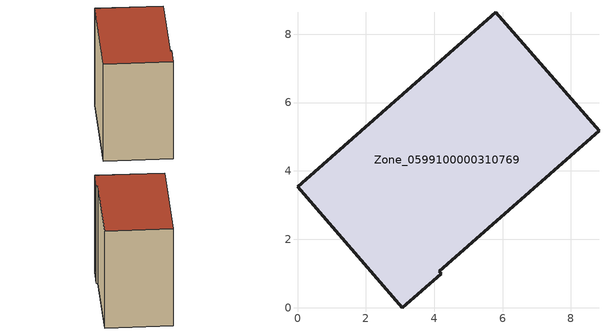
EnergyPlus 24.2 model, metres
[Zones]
Zone_0599100000310769
 floor ground (C_G): 0,3.54 5.8,8.64 8.82,5.17 4.15,1.07 4.21,0.99 3.07,0 z0
 wall outside (C_F): 3.07,0 4.21,0.99 4.15,1.07 8.82,5.17 5.8,8.64 0,3.54 3.07,0 z0:7.39
 roof outside (C_R): 5.8,8.64 0,3.54 3.07,0 4.21,0.99 4.15,1.07 8.82,5.17 z7.39
[BUILDING]
Pand.0599100000310769: North Axis=0; Terrain=City; Loads Convergence Tolerance Value=0.04; Temperature Convergence Tolerance Value=0.4; Solar Distribution=FullExterior; Maximum Number of Warmup Days=25; Minimum Number of Warmup Days=1
[Site:Location]
Rotterdam.The.Hague.AP_ZH_NLD Design_Conditions: Latitude=51.96; Longitude=4.45; Time Zone=1; Elevation=-4.5
[SITE:GROUNDTEMPERATURE:BUILDINGSURFACE]
18, 18, 18, 18, 18, 18, 18, 18, 18, 18, 18, 18
[MATERIAL] Thermal Absorptance=0.9; Solar Absorptance=0.7; Visible Absorptance=0.7
Name | Roughness | Thickness | Conductivity | Density | Specific Heat
G.TI.1946 | MediumSmooth | 0.15 | 1 | 540 | 1210
F.TI.1946 | Rough | 0.3 | 0.857143 | 1920 | 840
R.TI.1946 | MediumRough | 0.2 | 0.1 | 1500 | 1000
[CONSTRUCTION]
C_G: G.TI.1946
C_F: F.TI.1946
C_R: R.TI.1946
[ZONE]
Zone_0599100000310769: Type=1; Multiplier=1; Ceiling Height=Autocalculate; Volume=Autocalculate; Floor Area=autocalculate; Part of Total Floor Area=Yes
[ZONEINFILTRATION:DESIGNFLOWRATE]
Infil_Zone_0599100000310769: Zone or ZoneList or Space or SpaceList=Zone_0599100000310769; Schedule=AlwaysOn; Design Flow Rate Calculation Method=Flow/Area; Flow Rate per Floor Area=0.003; Constant Term Coefficient=1; Temperature Term Coefficient=0; Velocity Term Coefficient=0; Velocity Squared Term Coefficient=0
[HVACTEMPLATE:ZONE:IDEALLOADSAIRSYSTEM]
Zone_0599100000310769: Maximum Heating Supply Air Temperature=50; Minimum Cooling Supply Air Temperature=13; Maximum Heating Supply Air Humidity Ratio=0.0156; Minimum Cooling Supply Air Humidity Ratio=0.0077; Heating Limit=NoLimit; Cooling Limit=NoLimit; Dehumidification Control Type=ConstantSensibleHeatRatio; Cooling Sensible Heat Ratio=0.7; Dehumidification Setpoint=60; Humidification Control Type=None; Humidification Setpoint=30; Outdoor Air Method=None; Outdoor Air Flow Rate per Person=0.00944; Outdoor Air Flow Rate per Zone Floor Area=0; Outdoor Air Flow Rate per Zone=0; Demand Controlled Ventilation Type=None; Outdoor Air Economizer Type=NoEconomizer; Heat Recovery Type=None; Sensible Heat Recovery Effectiveness=0.7; Latent Heat Recovery Effectiveness=0.65
[ZONECONTROL:THERMOSTAT]
ThermostatControl_Zone_0599100000310769: Zone or ZoneList=Zone_0599100000310769; Control Type Schedule=DualSetpointControlType; Control 1=Thermostat_Zone_0599100000310769; Temperature Difference Between Cutout And Setpoint=0
[THERMOSTATSETPOINT:DUALSETPOINT]
Thermostat_Zone_0599100000310769: Heating Setpoint Temperature Schedule=HeatingSetpoint_Zone_0599100000310769; Cooling Setpoint Temperature Schedule=CoolingSetpoint_Zone_0599100000310769
[SCHEDULE:COMPACT]
HeatingSetpoint_Zone_0599100000310769: Through: 12/31, For: AllDays, Until: 24:00, 21
CoolingSetpoint_Zone_0599100000310769: Through: 12/31, For: AllDays, Until: 24:00, 24
DualSetpointControlType: Through: 12/31, For: AllDays, Until: 24:00, 4
AlwaysOn: Through: 12/31, For: AllDays, Until: 24:00, 1
